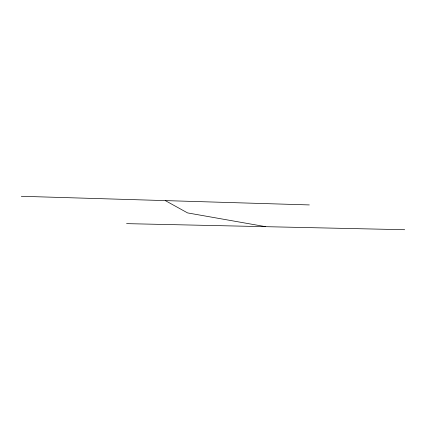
<?xml version="1.0" encoding="UTF-8"?>
<svg xmlns="http://www.w3.org/2000/svg" width="426" height="426" viewBox="0 0 426 426"><rect width="100%" height="100%" fill="white"/><g stroke="black" fill="none" stroke-linecap="round" stroke-linejoin="round"><path stroke-width="0.64" d="M126.565 223.639L404.7 229.715M21.3 196.285L309.319 204.927M265.632 226.675L187.589 212.915L165.309 200.609"/></g></svg>
